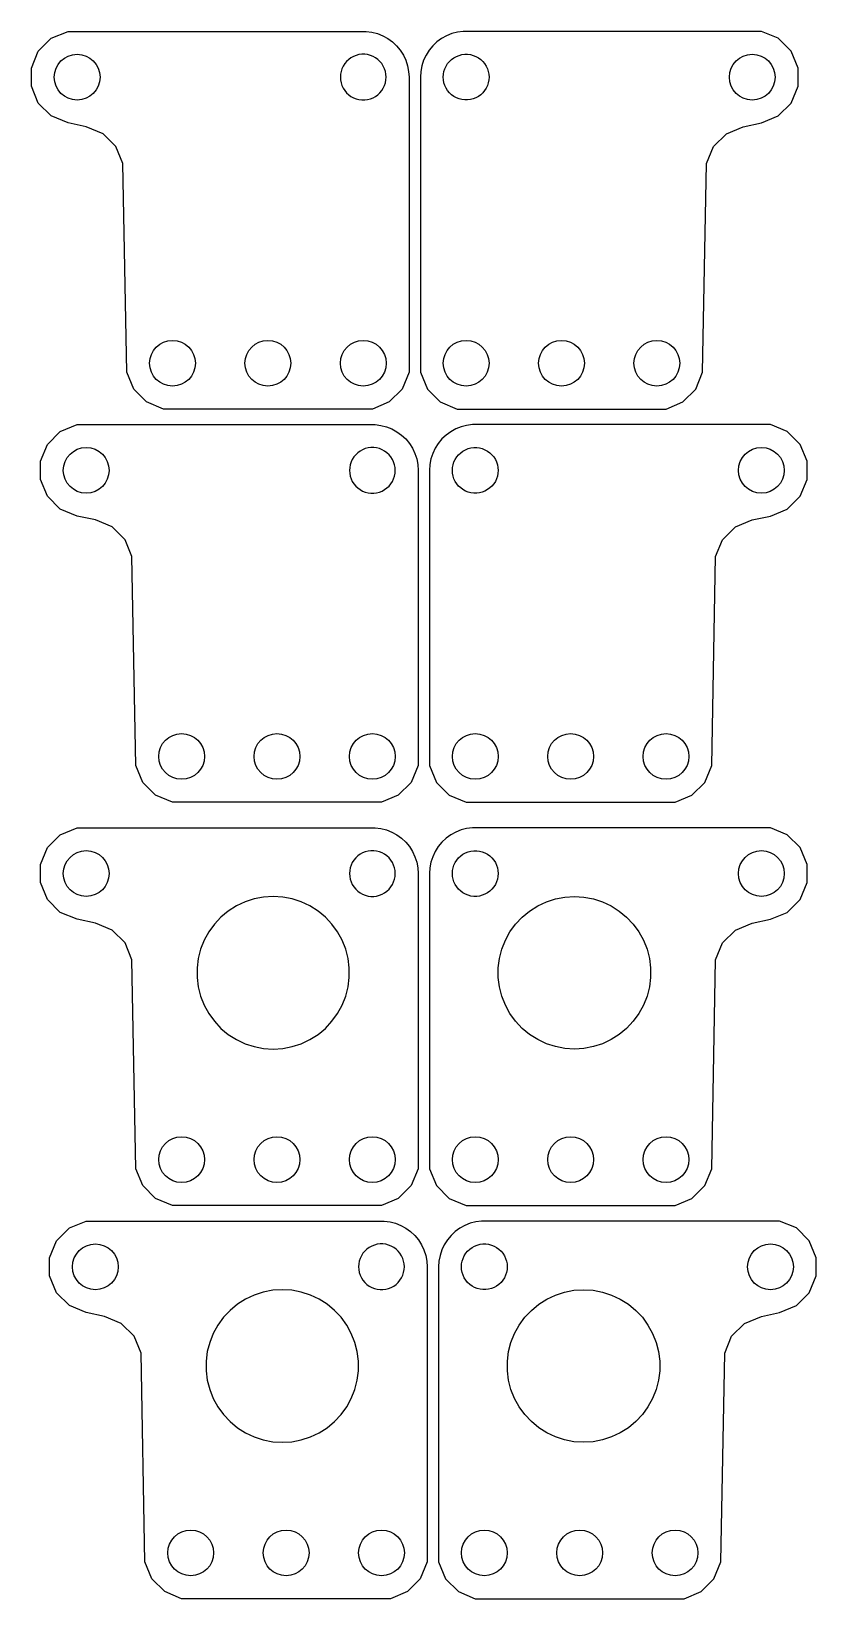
# Model space of a CAD drawing. Header units: millimetres. Extents: x 673 to 2234, y -140 to 410.
# Drawn here: x 1012.7 to 1115, y -75.2 to 130.3 of the extents above; entities that cross this region are included whole.
import ezdxf

# ---------------------------------------------------------------- set-up
doc = ezdxf.new("R2010")
doc.units = ezdxf.units.MM

msp = doc.modelspace()

# ---------------------------------------------------------------- linework, layer by layer
at = {"color": 7}
for p, q in [((1017.55, 130.25), (1056.62, 130.24)), ((1019.93, 130.25), (1056.62, 130.24)), ((1056.62, 130.24), (1057.36, 130.15)), ((1057.36, 130.15), (1058.09, 129.96)), ((1058.09, 129.96), (1058.79, 129.68)), ((1058.79, 129.68), (1059.45, 129.32)), ((1067.17, 129.68), (1066.51, 129.32)), ((1067.87, 129.96), (1067.17, 129.68)), ((1068.6, 130.15), (1067.87, 129.96)), ((1069.35, 130.24), (1068.6, 130.15)), ((1106.03, 130.25), (1069.35, 130.24)), ((1108.42, 130.25), (1069.35, 130.24)), ((1059.45, 129.32), (1060.06, 128.88)), ((1060.06, 128.88), (1060.61, 128.36)), ((1060.61, 128.36), (1061.09, 127.78)), ((1061.09, 127.78), (1061.5, 127.15)), ((1064.87, 127.78), (1064.47, 127.15)), ((1065.35, 128.36), (1064.87, 127.78)), ((1065.9, 128.88), (1065.35, 128.36)), ((1066.51, 129.32), (1065.9, 128.88)), ((1053.45, 125.36), (1053.33, 125)), ((1053.61, 125.7), (1053.45, 125.36)), ((1053.81, 126.02), (1053.61, 125.7)), ((1054.05, 126.31), (1053.81, 126.02)), ((1054.33, 126.57), (1054.05, 126.31)), ((1054.63, 126.79), (1054.33, 126.57)), ((1054.96, 126.97), (1054.63, 126.79)), ((1055.31, 127.11), (1054.96, 126.97)), ((1055.68, 127.2), (1055.31, 127.11)), ((1056.05, 127.25), (1055.68, 127.2)), ((1056.43, 127.25), (1056.05, 127.25)), ((1056.8, 127.2), (1056.43, 127.25)), ((1057.17, 127.11), (1056.8, 127.2)), ((1057.52, 126.97), (1057.17, 127.11)), ((1057.85, 126.79), (1057.52, 126.97)), ((1058.15, 126.57), (1057.85, 126.79)), ((1058.43, 126.31), (1058.15, 126.57)), ((1058.67, 126.02), (1058.43, 126.31)), ((1058.87, 125.7), (1058.67, 126.02)), ((1059.03, 125.36), (1058.87, 125.7)), ((1059.14, 125), (1059.03, 125.36)), ((1061.5, 127.15), (1061.82, 126.46)), ((1061.82, 126.46), (1062.05, 125.75)), ((1062.05, 125.75), (1062.19, 125.01)), ((1063.91, 125.75), (1063.77, 125.01)), ((1064.15, 126.46), (1063.91, 125.75)), ((1064.47, 127.15), (1064.15, 126.46)), ((1066.82, 125), (1066.93, 125.36)), ((1066.93, 125.36), (1067.09, 125.7)), ((1067.09, 125.7), (1067.3, 126.02)), ((1067.3, 126.02), (1067.54, 126.31)), ((1067.54, 126.31), (1067.81, 126.57)), ((1067.81, 126.57), (1068.12, 126.79)), ((1068.12, 126.79), (1068.45, 126.97)), ((1068.45, 126.97), (1068.8, 127.11)), ((1068.8, 127.11), (1069.16, 127.2)), ((1069.16, 127.2), (1069.54, 127.25)), ((1069.54, 127.25), (1069.91, 127.25)), ((1069.91, 127.25), (1070.29, 127.2)), ((1070.29, 127.2), (1070.65, 127.11)), ((1070.65, 127.11), (1071, 126.97)), ((1071, 126.97), (1071.33, 126.79)), ((1071.33, 126.79), (1071.64, 126.57)), ((1071.64, 126.57), (1071.91, 126.31)), ((1071.91, 126.31), (1072.15, 126.02)), ((1072.15, 126.02), (1072.35, 125.7)), ((1072.35, 125.7), (1072.51, 125.36)), ((1072.51, 125.36), (1072.63, 125)), ((1053.26, 124.63), (1053.24, 124.25)), ((1053.24, 124.25), (1053.26, 123.88)), ((1053.33, 125), (1053.26, 124.63)), ((1053.26, 123.88), (1053.33, 123.51)), ((1053.33, 123.51), (1053.45, 123.15)), ((1059.03, 123.15), (1059.14, 123.51)), ((1059.21, 124.63), (1059.14, 125)), ((1059.14, 123.51), (1059.21, 123.88)), ((1059.24, 124.25), (1059.21, 124.63)), ((1059.21, 123.88), (1059.24, 124.25)), ((1062.19, 125.01), (1062.24, 124.25)), ((1062.24, 124.25), (1062.24, 85.56)), ((1063.77, 125.01), (1063.72, 124.25)), ((1063.72, 124.25), (1063.72, 85.56)), ((1066.72, 124.25), (1066.75, 124.63)), ((1066.75, 123.88), (1066.72, 124.25)), ((1066.75, 124.63), (1066.82, 125)), ((1066.82, 123.51), (1066.75, 123.88)), ((1066.93, 123.15), (1066.82, 123.51)), ((1072.63, 123.51), (1072.51, 123.15)), ((1072.63, 125), (1072.7, 124.63)), ((1072.7, 123.88), (1072.63, 123.51)), ((1072.7, 124.63), (1072.72, 124.25)), ((1072.72, 124.25), (1072.7, 123.88)), ((1053.45, 123.15), (1053.61, 122.81)), ((1053.61, 122.81), (1053.81, 122.49)), ((1053.81, 122.49), (1054.05, 122.2)), ((1054.05, 122.2), (1054.33, 121.94)), ((1054.33, 121.94), (1054.63, 121.72)), ((1054.63, 121.72), (1054.96, 121.54)), ((1054.96, 121.54), (1055.31, 121.4)), ((1055.31, 121.4), (1055.68, 121.31)), ((1055.68, 121.31), (1056.05, 121.26)), ((1056.05, 121.26), (1056.43, 121.26)), ((1056.43, 121.26), (1056.8, 121.31)), ((1056.8, 121.31), (1057.17, 121.4)), ((1057.17, 121.4), (1057.52, 121.54)), ((1057.52, 121.54), (1057.85, 121.72)), ((1057.85, 121.72), (1058.15, 121.94)), ((1058.15, 121.94), (1058.43, 122.2)), ((1058.43, 122.2), (1058.67, 122.49)), ((1058.67, 122.49), (1058.87, 122.81)), ((1058.87, 122.81), (1059.03, 123.15)), ((1067.09, 122.81), (1066.93, 123.15)), ((1067.3, 122.49), (1067.09, 122.81)), ((1067.54, 122.2), (1067.3, 122.49)), ((1067.81, 121.94), (1067.54, 122.2)), ((1068.12, 121.72), (1067.81, 121.94)), ((1068.45, 121.54), (1068.12, 121.72)), ((1068.8, 121.4), (1068.45, 121.54)), ((1069.16, 121.31), (1068.8, 121.4)), ((1069.54, 121.26), (1069.16, 121.31)), ((1069.91, 121.26), (1069.54, 121.26)), ((1070.29, 121.31), (1069.91, 121.26)), ((1070.65, 121.4), (1070.29, 121.31)), ((1071, 121.54), (1070.65, 121.4)), ((1071.33, 121.72), (1071, 121.54)), ((1071.64, 121.94), (1071.33, 121.72)), ((1071.91, 122.2), (1071.64, 121.94)), ((1072.15, 122.49), (1071.91, 122.2)), ((1072.35, 122.81), (1072.15, 122.49)), ((1072.51, 123.15), (1072.35, 122.81)), ((1018.74, 78.71), (1057.81, 78.7)), ((1021.13, 78.71), (1057.81, 78.7)), ((1057.81, 78.7), (1058.56, 78.6)), ((1058.56, 78.6), (1059.29, 78.41)), ((1059.29, 78.41), (1059.99, 78.14)), ((1059.99, 78.14), (1060.65, 77.77)), ((1068.36, 78.14), (1067.7, 77.77)), ((1069.06, 78.41), (1068.36, 78.14)), ((1069.79, 78.6), (1069.06, 78.41)), ((1070.54, 78.7), (1069.79, 78.6)), ((1107.22, 78.71), (1070.54, 78.7)), ((1109.61, 78.71), (1070.54, 78.7)), ((1060.65, 77.77), (1061.26, 77.33)), ((1061.26, 77.33), (1061.81, 76.82)), ((1061.81, 76.82), (1062.29, 76.24)), ((1062.29, 76.24), (1062.69, 75.6)), ((1066.06, 76.24), (1065.66, 75.6)), ((1066.54, 76.82), (1066.06, 76.24)), ((1067.09, 77.33), (1066.54, 76.82)), ((1067.7, 77.77), (1067.09, 77.33)), ((1054.8, 74.15), (1054.64, 73.81)), ((1055, 74.47), (1054.8, 74.15)), ((1055.25, 74.76), (1055, 74.47)), ((1055.52, 75.02), (1055.25, 74.76)), ((1055.82, 75.24), (1055.52, 75.02)), ((1056.15, 75.42), (1055.82, 75.24)), ((1056.5, 75.56), (1056.15, 75.42)), ((1056.87, 75.66), (1056.5, 75.56)), ((1057.24, 75.7), (1056.87, 75.66)), ((1057.62, 75.7), (1057.24, 75.7)), ((1057.99, 75.66), (1057.62, 75.7)), ((1058.36, 75.56), (1057.99, 75.66)), ((1058.71, 75.42), (1058.36, 75.56)), ((1059.04, 75.24), (1058.71, 75.42)), ((1059.34, 75.02), (1059.04, 75.24)), ((1059.62, 74.76), (1059.34, 75.02)), ((1059.86, 74.47), (1059.62, 74.76)), ((1060.06, 74.15), (1059.86, 74.47)), ((1060.22, 73.81), (1060.06, 74.15)), ((1062.69, 75.6), (1063.01, 74.92)), ((1063.01, 74.92), (1063.24, 74.2)), ((1063.24, 74.2), (1063.38, 73.46)), ((1065.11, 74.2), (1064.96, 73.46)), ((1065.34, 74.92), (1065.11, 74.2)), ((1065.66, 75.6), (1065.34, 74.92)), ((1068.13, 73.81), (1068.29, 74.15)), ((1068.29, 74.15), (1068.49, 74.47)), ((1068.49, 74.47), (1068.73, 74.76)), ((1068.73, 74.76), (1069.01, 75.02)), ((1069.01, 75.02), (1069.31, 75.24)), ((1069.31, 75.24), (1069.64, 75.42)), ((1069.64, 75.42), (1069.99, 75.56)), ((1069.99, 75.56), (1070.36, 75.66)), ((1070.36, 75.66), (1070.73, 75.7)), ((1070.73, 75.7), (1071.11, 75.7)), ((1071.11, 75.7), (1071.48, 75.66)), ((1071.48, 75.66), (1071.84, 75.56)), ((1071.84, 75.56), (1072.19, 75.42)), ((1072.19, 75.42), (1072.52, 75.24)), ((1072.52, 75.24), (1072.83, 75.02)), ((1072.83, 75.02), (1073.1, 74.76)), ((1073.1, 74.76), (1073.34, 74.47)), ((1073.34, 74.47), (1073.55, 74.15)), ((1073.55, 74.15), (1073.71, 73.81)), ((1054.46, 73.08), (1054.43, 72.71)), ((1054.43, 72.71), (1054.46, 72.33)), ((1054.53, 73.45), (1054.46, 73.08)), ((1054.46, 72.33), (1054.53, 71.96)), ((1054.64, 73.81), (1054.53, 73.45)), ((1054.53, 71.96), (1054.64, 71.6)), ((1060.34, 73.45), (1060.22, 73.81)), ((1060.22, 71.6), (1060.34, 71.96)), ((1060.41, 73.08), (1060.34, 73.45)), ((1060.34, 71.96), (1060.41, 72.33)), ((1060.43, 72.71), (1060.41, 73.08)), ((1060.41, 72.33), (1060.43, 72.71)), ((1063.38, 73.46), (1063.43, 72.71)), ((1063.43, 72.71), (1063.43, 34.01)), ((1064.96, 73.46), (1064.92, 72.71)), ((1064.92, 72.71), (1064.92, 34.01)), ((1067.92, 72.71), (1067.94, 73.08)), ((1067.94, 72.33), (1067.92, 72.71)), ((1067.94, 73.08), (1068.01, 73.45)), ((1068.01, 71.96), (1067.94, 72.33)), ((1068.01, 73.45), (1068.13, 73.81)), ((1068.13, 71.6), (1068.01, 71.96)), ((1073.71, 73.81), (1073.82, 73.45)), ((1073.82, 71.96), (1073.71, 71.6)), ((1073.82, 73.45), (1073.89, 73.08)), ((1073.89, 72.33), (1073.82, 71.96)), ((1073.89, 73.08), (1073.92, 72.71)), ((1073.92, 72.71), (1073.89, 72.33)), ((1054.64, 71.6), (1054.8, 71.26)), ((1054.8, 71.26), (1055, 70.95)), ((1055, 70.95), (1055.25, 70.65)), ((1055.25, 70.65), (1055.52, 70.4)), ((1055.52, 70.4), (1055.82, 70.18)), ((1055.82, 70.18), (1056.15, 69.99)), ((1056.15, 69.99), (1056.5, 69.86)), ((1056.5, 69.86), (1056.87, 69.76)), ((1057.99, 69.76), (1058.36, 69.86)), ((1058.36, 69.86), (1058.71, 69.99)), ((1058.71, 69.99), (1059.04, 70.18)), ((1059.04, 70.18), (1059.34, 70.4)), ((1059.34, 70.4), (1059.62, 70.65)), ((1059.62, 70.65), (1059.86, 70.95)), ((1059.86, 70.95), (1060.06, 71.26)), ((1060.06, 71.26), (1060.22, 71.6)), ((1068.29, 71.26), (1068.13, 71.6)), ((1068.49, 70.95), (1068.29, 71.26)), ((1068.73, 70.65), (1068.49, 70.95)), ((1069.01, 70.4), (1068.73, 70.65)), ((1069.31, 70.18), (1069.01, 70.4)), ((1069.64, 69.99), (1069.31, 70.18)), ((1069.99, 69.86), (1069.64, 69.99)), ((1070.36, 69.76), (1069.99, 69.86)), ((1071.84, 69.86), (1071.48, 69.76)), ((1072.19, 69.99), (1071.84, 69.86)), ((1072.52, 70.18), (1072.19, 69.99)), ((1072.83, 70.4), (1072.52, 70.18)), ((1073.1, 70.65), (1072.83, 70.4)), ((1073.34, 70.95), (1073.1, 70.65)), ((1073.55, 71.26), (1073.34, 70.95)), ((1073.71, 71.6), (1073.55, 71.26)), ((1056.87, 69.76), (1057.24, 69.71)), ((1057.24, 69.71), (1057.62, 69.71)), ((1057.62, 69.71), (1057.99, 69.76)), ((1070.73, 69.71), (1070.36, 69.76)), ((1071.11, 69.71), (1070.73, 69.71)), ((1071.48, 69.76), (1071.11, 69.71)), ((1018.74, 25.86), (1057.81, 25.85)), ((1021.13, 25.86), (1057.81, 25.85)), ((1057.81, 25.85), (1058.56, 25.75)), ((1058.56, 25.75), (1059.29, 25.57)), ((1059.29, 25.57), (1059.99, 25.29)), ((1059.99, 25.29), (1060.65, 24.93)), ((1060.65, 24.93), (1061.26, 24.48)), ((1067.7, 24.93), (1067.09, 24.48)), ((1068.36, 25.29), (1067.7, 24.93)), ((1069.06, 25.57), (1068.36, 25.29)), ((1069.79, 25.75), (1069.06, 25.57)), ((1070.54, 25.85), (1069.79, 25.75)), ((1107.22, 25.86), (1070.54, 25.85)), ((1109.61, 25.86), (1070.54, 25.85)), ((1056.5, 22.71), (1056.15, 22.57)), ((1056.87, 22.81), (1056.5, 22.71)), ((1057.24, 22.85), (1056.87, 22.81)), ((1057.62, 22.85), (1057.24, 22.85)), ((1057.99, 22.81), (1057.62, 22.85)), ((1058.36, 22.71), (1057.99, 22.81)), ((1058.71, 22.57), (1058.36, 22.71)), ((1061.26, 24.48), (1061.81, 23.97)), ((1061.81, 23.97), (1062.29, 23.39)), ((1062.29, 23.39), (1062.69, 22.75)), ((1062.69, 22.75), (1063.01, 22.07)), ((1065.66, 22.75), (1065.34, 22.07)), ((1066.06, 23.39), (1065.66, 22.75)), ((1066.54, 23.97), (1066.06, 23.39)), ((1067.09, 24.48), (1066.54, 23.97)), ((1069.64, 22.57), (1069.99, 22.71)), ((1069.99, 22.71), (1070.36, 22.81)), ((1070.36, 22.81), (1070.73, 22.85)), ((1070.73, 22.85), (1071.11, 22.85)), ((1071.11, 22.85), (1071.48, 22.81)), ((1071.48, 22.81), (1071.84, 22.71)), ((1071.84, 22.71), (1072.19, 22.57)), ((1054.53, 20.61), (1054.46, 20.24)), ((1054.64, 20.96), (1054.53, 20.61)), ((1054.8, 21.31), (1054.64, 20.96)), ((1055, 21.62), (1054.8, 21.31)), ((1055.25, 21.91), (1055, 21.62)), ((1055.52, 22.17), (1055.25, 21.91)), ((1055.82, 22.39), (1055.52, 22.17)), ((1056.15, 22.57), (1055.82, 22.39)), ((1059.04, 22.39), (1058.71, 22.57)), ((1059.34, 22.17), (1059.04, 22.39)), ((1059.62, 21.91), (1059.34, 22.17)), ((1059.86, 21.62), (1059.62, 21.91)), ((1060.06, 21.31), (1059.86, 21.62)), ((1060.22, 20.96), (1060.06, 21.31)), ((1060.34, 20.61), (1060.22, 20.96)), ((1060.41, 20.24), (1060.34, 20.61)), ((1063.01, 22.07), (1063.24, 21.35)), ((1063.24, 21.35), (1063.38, 20.61)), ((1063.38, 20.61), (1063.43, 19.86)), ((1064.96, 20.61), (1064.92, 19.86)), ((1065.11, 21.35), (1064.96, 20.61)), ((1065.34, 22.07), (1065.11, 21.35)), ((1067.94, 20.24), (1068.01, 20.61)), ((1068.01, 20.61), (1068.13, 20.96)), ((1068.13, 20.96), (1068.29, 21.31)), ((1068.29, 21.31), (1068.49, 21.62)), ((1068.49, 21.62), (1068.73, 21.91)), ((1068.73, 21.91), (1069.01, 22.17)), ((1069.01, 22.17), (1069.31, 22.39)), ((1069.31, 22.39), (1069.64, 22.57)), ((1072.19, 22.57), (1072.52, 22.39)), ((1072.52, 22.39), (1072.83, 22.17)), ((1072.83, 22.17), (1073.1, 21.91)), ((1073.1, 21.91), (1073.34, 21.62)), ((1073.34, 21.62), (1073.55, 21.31)), ((1073.55, 21.31), (1073.71, 20.96)), ((1073.71, 20.96), (1073.82, 20.61)), ((1073.82, 20.61), (1073.89, 20.24)), ((1054.46, 20.24), (1054.43, 19.86)), ((1054.43, 19.86), (1054.46, 19.48)), ((1054.46, 19.48), (1054.53, 19.11)), ((1054.53, 19.11), (1054.64, 18.76)), ((1054.64, 18.76), (1054.8, 18.41)), ((1060.06, 18.41), (1060.22, 18.76)), ((1060.22, 18.76), (1060.34, 19.11)), ((1060.34, 19.11), (1060.41, 19.48)), ((1060.43, 19.86), (1060.41, 20.24)), ((1060.41, 19.48), (1060.43, 19.86)), ((1063.43, 19.86), (1063.43, -18.83)), ((1064.92, 19.86), (1064.92, -18.83)), ((1067.92, 19.86), (1067.94, 20.24)), ((1067.94, 19.48), (1067.92, 19.86)), ((1068.01, 19.11), (1067.94, 19.48)), ((1068.13, 18.76), (1068.01, 19.11)), ((1068.29, 18.41), (1068.13, 18.76)), ((1073.71, 18.76), (1073.55, 18.41)), ((1073.82, 19.11), (1073.71, 18.76)), ((1073.89, 19.48), (1073.82, 19.11)), ((1073.89, 20.24), (1073.92, 19.86)), ((1073.92, 19.86), (1073.89, 19.48)), ((1041.95, 16.55), (1040.75, 16.16)), ((1043.18, 16.78), (1041.95, 16.55)), ((1044.43, 16.86), (1043.18, 16.78)), ((1045.69, 16.78), (1044.43, 16.86)), ((1046.92, 16.55), (1045.69, 16.78)), ((1048.11, 16.16), (1046.92, 16.55)), ((1054.8, 18.41), (1055, 18.1)), ((1055, 18.1), (1055.25, 17.81)), ((1055.25, 17.81), (1055.52, 17.55)), ((1055.52, 17.55), (1055.82, 17.33)), ((1055.82, 17.33), (1056.15, 17.15)), ((1056.15, 17.15), (1056.5, 17.01)), ((1056.5, 17.01), (1056.87, 16.91)), ((1056.87, 16.91), (1057.24, 16.87)), ((1057.24, 16.87), (1057.62, 16.87)), ((1057.62, 16.87), (1057.99, 16.91)), ((1057.99, 16.91), (1058.36, 17.01)), ((1058.36, 17.01), (1058.71, 17.15)), ((1058.71, 17.15), (1059.04, 17.33)), ((1059.04, 17.33), (1059.34, 17.55)), ((1059.34, 17.55), (1059.62, 17.81)), ((1059.62, 17.81), (1059.86, 18.1)), ((1059.86, 18.1), (1060.06, 18.41)), ((1068.49, 18.1), (1068.29, 18.41)), ((1068.73, 17.81), (1068.49, 18.1)), ((1069.01, 17.55), (1068.73, 17.81)), ((1069.31, 17.33), (1069.01, 17.55)), ((1069.64, 17.15), (1069.31, 17.33)), ((1069.99, 17.01), (1069.64, 17.15)), ((1070.36, 16.91), (1069.99, 17.01)), ((1070.73, 16.87), (1070.36, 16.91)), ((1071.11, 16.87), (1070.73, 16.87)), ((1071.48, 16.91), (1071.11, 16.87)), ((1071.84, 17.01), (1071.48, 16.91)), ((1072.19, 17.15), (1071.84, 17.01)), ((1072.52, 17.33), (1072.19, 17.15)), ((1072.83, 17.55), (1072.52, 17.33)), ((1073.1, 17.81), (1072.83, 17.55)), ((1073.34, 18.1), (1073.1, 17.81)), ((1073.55, 18.41), (1073.34, 18.1)), ((1080.24, 16.16), (1081.43, 16.55)), ((1081.43, 16.55), (1082.66, 16.78)), ((1082.66, 16.78), (1083.92, 16.86)), ((1083.92, 16.86), (1085.17, 16.78)), ((1085.17, 16.78), (1086.4, 16.55)), ((1086.4, 16.55), (1087.6, 16.16)), ((1038.55, 14.95), (1037.59, 14.15)), ((1039.61, 15.62), (1038.55, 14.95)), ((1040.75, 16.16), (1039.61, 15.62)), ((1049.25, 15.62), (1048.11, 16.16)), ((1050.31, 14.95), (1049.25, 15.62)), ((1051.28, 14.15), (1050.31, 14.95)), ((1077.07, 14.15), (1078.04, 14.95)), ((1078.04, 14.95), (1079.1, 15.62)), ((1079.1, 15.62), (1080.24, 16.16)), ((1087.6, 16.16), (1088.73, 15.62)), ((1088.73, 15.62), (1089.8, 14.95)), ((1089.8, 14.95), (1090.76, 14.15)), ((1036.73, 13.23), (1035.99, 12.22)), ((1037.59, 14.15), (1036.73, 13.23)), ((1052.14, 13.23), (1051.28, 14.15)), ((1052.88, 12.22), (1052.14, 13.23)), ((1075.47, 12.22), (1076.21, 13.23)), ((1076.21, 13.23), (1077.07, 14.15)), ((1090.76, 14.15), (1091.62, 13.23)), ((1091.62, 13.23), (1092.36, 12.22)), ((1035.38, 11.12), (1034.92, 9.95)), ((1035.99, 12.22), (1035.38, 11.12)), ((1053.48, 11.12), (1052.88, 12.22)), ((1053.94, 9.95), (1053.48, 11.12)), ((1074.41, 9.95), (1074.87, 11.12)), ((1074.87, 11.12), (1075.47, 12.22)), ((1092.36, 12.22), (1092.97, 11.12)), ((1092.97, 11.12), (1093.43, 9.95)), ((1034.61, 8.73), (1034.45, 7.49)), ((1034.92, 9.95), (1034.61, 8.73)), ((1054.25, 8.73), (1053.94, 9.95)), ((1054.41, 7.49), (1054.25, 8.73)), ((1073.94, 7.49), (1074.09, 8.73)), ((1074.09, 8.73), (1074.41, 9.95)), ((1093.43, 9.95), (1093.74, 8.73)), ((1093.74, 8.73), (1093.9, 7.49)), ((1034.45, 7.49), (1034.45, 6.23)), ((1034.45, 6.23), (1034.61, 4.99)), ((1054.25, 4.99), (1054.41, 6.23)), ((1054.41, 6.23), (1054.41, 7.49)), ((1073.94, 6.23), (1073.94, 7.49)), ((1074.09, 4.99), (1073.94, 6.23)), ((1093.9, 6.23), (1093.74, 4.99)), ((1093.9, 7.49), (1093.9, 6.23)), ((1034.61, 4.99), (1034.92, 3.77)), ((1053.94, 3.77), (1054.25, 4.99)), ((1074.41, 3.77), (1074.09, 4.99)), ((1093.74, 4.99), (1093.43, 3.77)), ((1034.92, 3.77), (1035.38, 2.6)), ((1035.38, 2.6), (1035.99, 1.5)), ((1052.88, 1.5), (1053.48, 2.6)), ((1053.48, 2.6), (1053.94, 3.77)), ((1074.87, 2.6), (1074.41, 3.77)), ((1075.47, 1.5), (1074.87, 2.6)), ((1092.97, 2.6), (1092.36, 1.5)), ((1093.43, 3.77), (1092.97, 2.6)), ((1035.99, 1.5), (1036.73, 0.49)), ((1036.73, 0.49), (1037.59, -0.43)), ((1051.28, -0.43), (1052.14, 0.49)), ((1052.14, 0.49), (1052.88, 1.5)), ((1076.21, 0.49), (1075.47, 1.5)), ((1077.07, -0.43), (1076.21, 0.49)), ((1091.62, 0.49), (1090.76, -0.43)), ((1092.36, 1.5), (1091.62, 0.49)), ((1037.59, -0.43), (1038.55, -1.23)), ((1038.55, -1.23), (1039.61, -1.9)), ((1039.61, -1.9), (1040.75, -2.44)), ((1048.11, -2.44), (1049.25, -1.9)), ((1049.25, -1.9), (1050.31, -1.23)), ((1050.31, -1.23), (1051.28, -0.43)), ((1078.04, -1.23), (1077.07, -0.43)), ((1079.1, -1.9), (1078.04, -1.23)), ((1080.24, -2.44), (1079.1, -1.9)), ((1088.73, -1.9), (1087.6, -2.44)), ((1089.8, -1.23), (1088.73, -1.9)), ((1090.76, -0.43), (1089.8, -1.23)), ((1040.75, -2.44), (1041.95, -2.83)), ((1041.95, -2.83), (1043.18, -3.06)), ((1043.18, -3.06), (1044.43, -3.14)), ((1044.43, -3.14), (1045.69, -3.06)), ((1045.69, -3.06), (1046.92, -2.83)), ((1046.92, -2.83), (1048.11, -2.44)), ((1081.43, -2.83), (1080.24, -2.44)), ((1082.66, -3.06), (1081.43, -2.83)), ((1083.92, -3.14), (1082.66, -3.06)), ((1085.17, -3.06), (1083.92, -3.14)), ((1086.4, -2.83), (1085.17, -3.06)), ((1087.6, -2.44), (1086.4, -2.83)), ((1019.93, -25.69), (1059, -25.7)), ((1022.32, -25.69), (1059, -25.7)), ((1059, -25.7), (1059.75, -25.79)), ((1059.75, -25.79), (1060.48, -25.98)), ((1060.48, -25.98), (1061.18, -26.26)), ((1061.18, -26.26), (1061.84, -26.62)), ((1061.84, -26.62), (1062.45, -27.06)), ((1068.9, -26.62), (1068.29, -27.06)), ((1069.56, -26.26), (1068.9, -26.62)), ((1070.26, -25.98), (1069.56, -26.26)), ((1070.99, -25.79), (1070.26, -25.98)), ((1071.73, -25.7), (1070.99, -25.79)), ((1108.42, -25.69), (1071.73, -25.7)), ((1110.8, -25.69), (1071.73, -25.7)), ((1058.06, -28.74), (1057.7, -28.83)), ((1058.44, -28.69), (1058.06, -28.74)), ((1058.81, -28.69), (1058.44, -28.69)), ((1059.19, -28.74), (1058.81, -28.69)), ((1059.55, -28.83), (1059.19, -28.74)), ((1062.45, -27.06), (1063, -27.58)), ((1063, -27.58), (1063.48, -28.16)), ((1063.48, -28.16), (1063.88, -28.8)), ((1067.26, -28.16), (1066.85, -28.8)), ((1067.74, -27.58), (1067.26, -28.16)), ((1068.29, -27.06), (1067.74, -27.58)), ((1071.18, -28.83), (1071.55, -28.74)), ((1071.55, -28.74), (1071.92, -28.69)), ((1071.92, -28.69), (1072.3, -28.69)), ((1072.3, -28.69), (1072.67, -28.74)), ((1072.67, -28.74), (1073.04, -28.83)), ((1055.84, -30.58), (1055.72, -30.94)), ((1056, -30.24), (1055.84, -30.58)), ((1056.2, -29.92), (1056, -30.24)), ((1056.44, -29.63), (1056.2, -29.92)), ((1056.71, -29.37), (1056.44, -29.63)), ((1057.02, -29.15), (1056.71, -29.37)), ((1057.35, -28.97), (1057.02, -29.15)), ((1057.7, -28.83), (1057.35, -28.97)), ((1059.9, -28.97), (1059.55, -28.83)), ((1060.23, -29.15), (1059.9, -28.97)), ((1060.54, -29.37), (1060.23, -29.15)), ((1060.81, -29.63), (1060.54, -29.37)), ((1061.05, -29.92), (1060.81, -29.63)), ((1061.25, -30.24), (1061.05, -29.92)), ((1061.41, -30.58), (1061.25, -30.24)), ((1061.53, -30.94), (1061.41, -30.58)), ((1063.88, -28.8), (1064.2, -29.48)), ((1064.2, -29.48), (1064.44, -30.19)), ((1064.44, -30.19), (1064.58, -30.93)), ((1066.3, -30.19), (1066.16, -30.93)), ((1066.53, -29.48), (1066.3, -30.19)), ((1066.85, -28.8), (1066.53, -29.48)), ((1069.21, -30.94), (1069.32, -30.58)), ((1069.32, -30.58), (1069.48, -30.24)), ((1069.48, -30.24), (1069.68, -29.92)), ((1069.68, -29.92), (1069.92, -29.63)), ((1069.92, -29.63), (1070.2, -29.37)), ((1070.2, -29.37), (1070.5, -29.15)), ((1070.5, -29.15), (1070.83, -28.97)), ((1070.83, -28.97), (1071.18, -28.83)), ((1073.04, -28.83), (1073.39, -28.97)), ((1073.39, -28.97), (1073.72, -29.15)), ((1073.72, -29.15), (1074.02, -29.37)), ((1074.02, -29.37), (1074.3, -29.63)), ((1074.3, -29.63), (1074.54, -29.92)), ((1074.54, -29.92), (1074.74, -30.24)), ((1074.74, -30.24), (1074.9, -30.58)), ((1074.9, -30.58), (1075.02, -30.94)), ((1055.65, -31.31), (1055.63, -31.69)), ((1055.63, -31.69), (1055.65, -32.06)), ((1055.72, -30.94), (1055.65, -31.31)), ((1055.65, -32.06), (1055.72, -32.43)), ((1055.72, -32.43), (1055.84, -32.79)), ((1055.84, -32.79), (1056, -33.13)), ((1061.25, -33.13), (1061.41, -32.79)), ((1061.41, -32.79), (1061.53, -32.43)), ((1061.6, -31.31), (1061.53, -30.94)), ((1061.53, -32.43), (1061.6, -32.06)), ((1061.63, -31.69), (1061.6, -31.31)), ((1061.6, -32.06), (1061.63, -31.69)), ((1064.58, -30.93), (1064.63, -31.69)), ((1064.63, -31.69), (1064.63, -70.38)), ((1066.16, -30.93), (1066.11, -31.69)), ((1066.11, -31.69), (1066.11, -70.38)), ((1069.11, -31.69), (1069.13, -31.31)), ((1069.13, -32.06), (1069.11, -31.69)), ((1069.13, -31.31), (1069.21, -30.94)), ((1069.21, -32.43), (1069.13, -32.06)), ((1069.32, -32.79), (1069.21, -32.43)), ((1069.48, -33.13), (1069.32, -32.79)), ((1074.9, -32.79), (1074.74, -33.13)), ((1075.02, -32.43), (1074.9, -32.79)), ((1075.02, -30.94), (1075.09, -31.31)), ((1075.09, -32.06), (1075.02, -32.43)), ((1075.09, -31.31), (1075.11, -31.69)), ((1075.11, -31.69), (1075.09, -32.06)), ((1044.37, -34.76), (1043.14, -35)), ((1045.63, -34.69), (1044.37, -34.76)), ((1046.88, -34.76), (1045.63, -34.69)), ((1048.11, -35), (1046.88, -34.76)), ((1056, -33.13), (1056.2, -33.45)), ((1056.2, -33.45), (1056.44, -33.74)), ((1056.44, -33.74), (1056.71, -34)), ((1056.71, -34), (1057.02, -34.22)), ((1057.02, -34.22), (1057.35, -34.4)), ((1057.35, -34.4), (1057.7, -34.54)), ((1057.7, -34.54), (1058.06, -34.63)), ((1058.06, -34.63), (1058.44, -34.68)), ((1058.44, -34.68), (1058.81, -34.68)), ((1058.81, -34.68), (1059.19, -34.63)), ((1059.19, -34.63), (1059.55, -34.54)), ((1059.55, -34.54), (1059.9, -34.4)), ((1059.9, -34.4), (1060.23, -34.22)), ((1060.23, -34.22), (1060.54, -34)), ((1060.54, -34), (1060.81, -33.74)), ((1060.81, -33.74), (1061.05, -33.45)), ((1061.05, -33.45), (1061.25, -33.13)), ((1069.68, -33.45), (1069.48, -33.13)), ((1069.92, -33.74), (1069.68, -33.45)), ((1070.2, -34), (1069.92, -33.74)), ((1070.5, -34.22), (1070.2, -34)), ((1070.83, -34.4), (1070.5, -34.22)), ((1071.18, -34.54), (1070.83, -34.4)), ((1071.55, -34.63), (1071.18, -34.54)), ((1071.92, -34.68), (1071.55, -34.63)), ((1072.3, -34.68), (1071.92, -34.68)), ((1072.67, -34.63), (1072.3, -34.68)), ((1073.04, -34.54), (1072.67, -34.63)), ((1073.39, -34.4), (1073.04, -34.54)), ((1073.72, -34.22), (1073.39, -34.4)), ((1074.02, -34), (1073.72, -34.22)), ((1074.3, -33.74), (1074.02, -34)), ((1074.54, -33.45), (1074.3, -33.74)), ((1074.74, -33.13), (1074.54, -33.45)), ((1082.62, -35), (1083.86, -34.76)), ((1083.86, -34.76), (1085.11, -34.69)), ((1085.11, -34.69), (1086.36, -34.76)), ((1086.36, -34.76), (1087.6, -35)), ((1039.75, -36.6), (1038.78, -37.4)), ((1040.81, -35.92), (1039.75, -36.6)), ((1041.94, -35.39), (1040.81, -35.92)), ((1043.14, -35), (1041.94, -35.39)), ((1049.31, -35.39), (1048.11, -35)), ((1050.44, -35.92), (1049.31, -35.39)), ((1051.5, -36.6), (1050.44, -35.92)), ((1052.47, -37.4), (1051.5, -36.6)), ((1078.27, -37.4), (1079.23, -36.6)), ((1079.23, -36.6), (1080.29, -35.92)), ((1080.29, -35.92), (1081.43, -35.39)), ((1081.43, -35.39), (1082.62, -35)), ((1087.6, -35), (1088.79, -35.39)), ((1088.79, -35.39), (1089.93, -35.92)), ((1089.93, -35.92), (1090.99, -36.6)), ((1090.99, -36.6), (1091.96, -37.4)), ((1037.92, -38.31), (1037.18, -39.33)), ((1038.78, -37.4), (1037.92, -38.31)), ((1053.33, -38.31), (1052.47, -37.4)), ((1054.07, -39.33), (1053.33, -38.31)), ((1076.67, -39.33), (1077.41, -38.31)), ((1077.41, -38.31), (1078.27, -37.4)), ((1091.96, -37.4), (1092.82, -38.31)), ((1092.82, -38.31), (1093.55, -39.33)), ((1036.58, -40.43), (1036.11, -41.6)), ((1037.18, -39.33), (1036.58, -40.43)), ((1054.67, -40.43), (1054.07, -39.33)), ((1055.14, -41.6), (1054.67, -40.43)), ((1075.6, -41.6), (1076.06, -40.43)), ((1076.06, -40.43), (1076.67, -39.33)), ((1093.55, -39.33), (1094.16, -40.43)), ((1094.16, -40.43), (1094.62, -41.6)), ((1035.8, -42.81), (1035.65, -44.06)), ((1036.11, -41.6), (1035.8, -42.81)), ((1055.45, -42.81), (1055.14, -41.6)), ((1055.61, -44.06), (1055.45, -42.81)), ((1075.13, -44.06), (1075.29, -42.81)), ((1075.29, -42.81), (1075.6, -41.6)), ((1094.62, -41.6), (1094.93, -42.81)), ((1094.93, -42.81), (1095.09, -44.06)), ((1035.65, -44.06), (1035.65, -45.31)), ((1055.61, -45.31), (1055.61, -44.06)), ((1075.13, -45.31), (1075.13, -44.06)), ((1095.09, -44.06), (1095.09, -45.31)), ((1035.65, -45.31), (1035.8, -46.56)), ((1035.8, -46.56), (1036.11, -47.78)), ((1055.14, -47.78), (1055.45, -46.56)), ((1055.45, -46.56), (1055.61, -45.31)), ((1075.29, -46.56), (1075.13, -45.31)), ((1075.6, -47.78), (1075.29, -46.56)), ((1094.93, -46.56), (1094.62, -47.78)), ((1095.09, -45.31), (1094.93, -46.56)), ((1036.11, -47.78), (1036.58, -48.94)), ((1036.58, -48.94), (1037.18, -50.04)), ((1054.07, -50.04), (1054.67, -48.94)), ((1054.67, -48.94), (1055.14, -47.78)), ((1076.06, -48.94), (1075.6, -47.78)), ((1076.67, -50.04), (1076.06, -48.94)), ((1094.16, -48.94), (1093.55, -50.04)), ((1094.62, -47.78), (1094.16, -48.94)), ((1037.18, -50.04), (1037.92, -51.06)), ((1037.92, -51.06), (1038.78, -51.98)), ((1052.47, -51.98), (1053.33, -51.06)), ((1053.33, -51.06), (1054.07, -50.04)), ((1077.41, -51.06), (1076.67, -50.04)), ((1078.27, -51.98), (1077.41, -51.06)), ((1092.82, -51.06), (1091.96, -51.98)), ((1093.55, -50.04), (1092.82, -51.06)), ((1038.78, -51.98), (1039.75, -52.78)), ((1039.75, -52.78), (1040.81, -53.45)), ((1050.44, -53.45), (1051.5, -52.78)), ((1051.5, -52.78), (1052.47, -51.98)), ((1079.23, -52.78), (1078.27, -51.98)), ((1080.29, -53.45), (1079.23, -52.78)), ((1090.99, -52.78), (1089.93, -53.45)), ((1091.96, -51.98), (1090.99, -52.78)), ((1040.81, -53.45), (1041.94, -53.98)), ((1041.94, -53.98), (1043.14, -54.37)), ((1043.14, -54.37), (1044.37, -54.61)), ((1044.37, -54.61), (1045.63, -54.69)), ((1045.63, -54.69), (1046.88, -54.61)), ((1046.88, -54.61), (1048.11, -54.37)), ((1048.11, -54.37), (1049.31, -53.98)), ((1049.31, -53.98), (1050.44, -53.45)), ((1081.43, -53.98), (1080.29, -53.45)), ((1082.62, -54.37), (1081.43, -53.98)), ((1083.86, -54.61), (1082.62, -54.37)), ((1085.11, -54.69), (1083.86, -54.61)), ((1086.36, -54.61), (1085.11, -54.69)), ((1087.6, -54.37), (1086.36, -54.61)), ((1088.79, -53.98), (1087.6, -54.37)), ((1089.93, -53.45), (1088.79, -53.98))]:
    msp.add_line(p, q, dxfattribs=at)
for points in [[(1062.24, 85.56), (1061.33, 83.36), (1059.64, 81.67), (1057.43, 80.75), (1030.05, 80.75), (1027.84, 81.67), (1026.15, 83.36), (1025.24, 85.56), (1024.74, 112.95), (1023.83, 115.15), (1022.14, 116.84), (1019.93, 117.75), (1017.55, 118.25), (1015.34, 119.17), (1013.65, 120.86), (1012.74, 123.06), (1012.74, 125.45), (1013.65, 127.65), (1015.34, 129.34), (1017.55, 130.25), (1019.93, 130.25)], [(1063.72, 85.56), (1064.64, 83.36), (1066.33, 81.67), (1068.53, 80.75), (1095.92, 80.75), (1098.12, 81.67), (1099.81, 83.36), (1100.72, 85.56), (1101.22, 112.95), (1102.14, 115.15), (1103.83, 116.84), (1106.03, 117.75), (1108.42, 118.25), (1110.62, 119.17), (1112.31, 120.86), (1113.22, 123.06), (1113.22, 125.45), (1112.31, 127.65), (1110.62, 129.34), (1108.42, 130.25), (1106.03, 130.25)], [(1063.43, 34.01), (1062.52, 31.81), (1060.83, 30.12), (1058.63, 29.21), (1031.24, 29.21), (1029.03, 30.12), (1027.35, 31.81), (1026.43, 34.01), (1025.93, 61.4), (1025.02, 63.61), (1023.33, 65.3), (1021.13, 66.21), (1018.74, 66.71), (1016.53, 67.62), (1014.85, 69.31), (1013.93, 71.51), (1013.93, 73.9), (1014.85, 76.11), (1016.53, 77.8), (1018.74, 78.71), (1021.13, 78.71)], [(1064.92, 34.01), (1065.83, 31.81), (1067.52, 30.12), (1069.72, 29.21), (1097.11, 29.21), (1099.32, 30.12), (1101, 31.81), (1101.92, 34.01), (1102.42, 61.4), (1103.33, 63.61), (1105.02, 65.3), (1107.22, 66.21), (1109.61, 66.71), (1111.82, 67.62), (1113.5, 69.31), (1114.42, 71.51), (1114.42, 73.9), (1113.5, 76.11), (1111.82, 77.8), (1109.61, 78.71), (1107.22, 78.71)], [(1063.43, -18.83), (1062.52, -21.04), (1060.83, -22.73), (1058.63, -23.64), (1031.24, -23.64), (1029.03, -22.73), (1027.35, -21.04), (1026.43, -18.83), (1025.93, 8.55), (1025.02, 10.76), (1023.33, 12.45), (1021.13, 13.36), (1018.74, 13.86), (1016.53, 14.77), (1014.85, 16.46), (1013.93, 18.67), (1013.93, 21.05), (1014.85, 23.26), (1016.53, 24.95), (1018.74, 25.86), (1021.13, 25.86)], [(1064.92, -18.83), (1065.83, -21.04), (1067.52, -22.73), (1069.72, -23.64), (1097.11, -23.64), (1099.32, -22.73), (1101, -21.04), (1101.92, -18.83), (1102.42, 8.55), (1103.33, 10.76), (1105.02, 12.45), (1107.22, 13.36), (1109.61, 13.86), (1111.82, 14.77), (1113.5, 16.46), (1114.42, 18.67), (1114.42, 21.05), (1113.5, 23.26), (1111.82, 24.95), (1109.61, 25.86), (1107.22, 25.86)], [(1064.63, -70.38), (1063.71, -72.58), (1062.02, -74.27), (1059.82, -75.19), (1032.43, -75.19), (1030.23, -74.27), (1028.54, -72.58), (1027.63, -70.38), (1027.13, -42.99), (1026.21, -40.79), (1024.52, -39.1), (1022.32, -38.19), (1019.93, -37.69), (1017.73, -36.77), (1016.04, -35.08), (1015.13, -32.88), (1015.13, -30.49), (1016.04, -28.29), (1017.73, -26.6), (1019.93, -25.69), (1022.32, -25.69)], [(1066.11, -70.38), (1067.02, -72.58), (1068.71, -74.27), (1070.92, -75.19), (1098.3, -75.19), (1100.51, -74.27), (1102.2, -72.58), (1103.11, -70.38), (1103.61, -42.99), (1104.52, -40.79), (1106.21, -39.1), (1108.42, -38.19), (1110.8, -37.69), (1113.01, -36.77), (1114.7, -35.08), (1115.61, -32.88), (1115.61, -30.49), (1114.7, -28.29), (1113.01, -26.6), (1110.8, -25.69), (1108.42, -25.69)]]:
    msp.add_lwpolyline(points, dxfattribs=at)
for centre in [(1018.74, 124.25), (1107.22, 124.25), (1031.24, 86.75), (1043.74, 86.75), (1056.24, 86.75), (1069.72, 86.75), (1082.22, 86.75), (1094.72, 86.75), (1019.93, 72.71), (1108.42, 72.71), (1032.43, 35.21), (1044.93, 35.21), (1057.43, 35.21), (1070.92, 35.21), (1083.42, 35.21), (1095.92, 35.21), (1019.93, 19.86), (1108.42, 19.86), (1032.43, -17.64), (1044.93, -17.64), (1057.43, -17.64), (1070.92, -17.64), (1083.42, -17.64), (1095.92, -17.64), (1021.13, -31.69), (1109.61, -31.69), (1033.63, -69.19), (1046.13, -69.19), (1058.63, -69.19), (1072.11, -69.19), (1084.61, -69.19), (1097.11, -69.19)]:
    msp.add_circle(centre, 3, dxfattribs=at)

doc.saveas('drawing.dxf')
